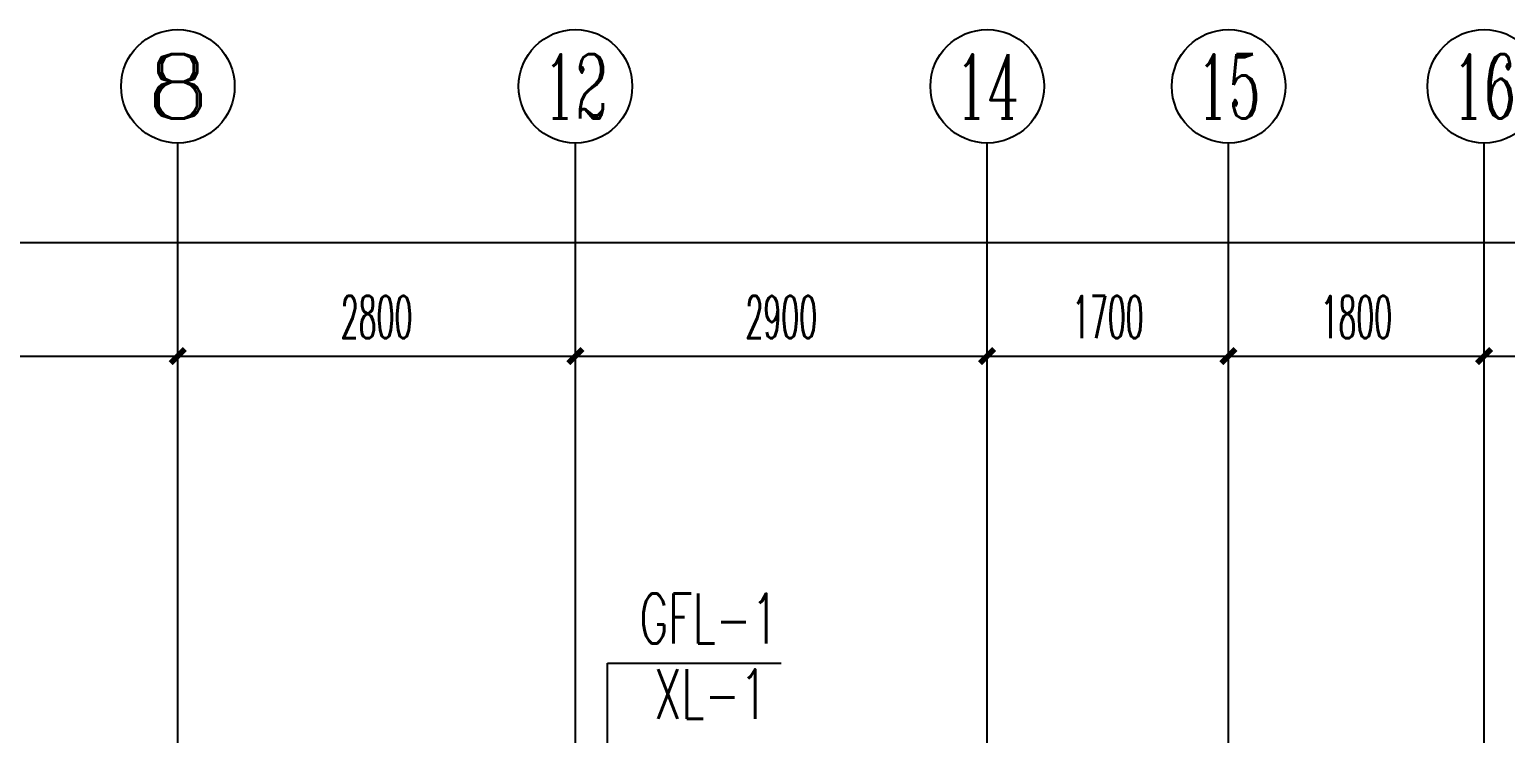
# Model space of a CAD drawing. Extents: x 27938 to 1507990, y 110129 to 923079.
# Drawn here: x 837972 to 848367, y 298602 to 303560 of the extents above; entities that cross this region are included whole.
import ezdxf
from ezdxf.enums import TextEntityAlignment as Align

# ---------------------------------------------------------------- set-up
doc = ezdxf.new("R2010")
doc.units = 0
doc.header["$LTSCALE"] = 1000
doc.header["$MEASUREMENT"] = 0
doc.linetypes.add('DOTE', pattern=[2.42, 2, -0.2, 0.02, -0.2])
for name, color, linetype in [('----建筑底图', 8, 'Continuous'), ('AXIS', 3, 'Continuous'), ('AXIS_TEXT', 7, 'Continuous'), ('DIM_不分区消火栓', 1, 'Continuous'), ('DIM_管井排水', 5, 'Continuous'), ('DOTE', 1, 'Continuous')]:
    doc.layers.add(name, color=color, linetype=linetype)
doc.styles.add('_TCH_AXIS', font='COMPLEX', dxfattribs={"bigfont": 'GBCBIG'})
doc.styles.add('_TCH_DIM_T3', font='SIMPLEX.shx', dxfattribs={"width": 0.494118, "bigfont": 'GBCBIG.shx'})
doc.styles.add('_TWT_SERIAL', font='SIMPLEX', dxfattribs={"width": 0.8, "height": 3.5, "bigfont": 'HZTXT'})
doc.styles.add('COMPLEX', font='COMPLEX')
doc.dimstyles.new('_TCH_ARCH&&100', dxfattribs={"dimtxt": 297.5, "dimasz": 100, "dimexe": 250, "dimexo": 300, "dimgap": 126.25, "dimtad": 1, "dimdec": 0, "dimzin": 0, "dimdsep": 46, "dimtxsty": '_TCH_DIM_T3', "dimblk": 'ARCHTICK', "dimcen": 0.09, "dimclrt": 4, "dimazin": 2, "dimtfac": 1, "dimtdec": 0, "dimtix": 1, "dimtmove": 2, "dimatfit": 3, "dimfxl": 100, "dimtolj": 1, "dimtzin": 0, "dimarcsym": 0})

# ---------------------------------------------------------------- blocks, each defined once
blk = doc.blocks.new('_ArchTick')
at = {"color": 0, "linetype": 'ByBlock', "const_width": 0.4}
blk.add_lwpolyline([(-0.5, -0.5), (0.5, 0.5)], dxfattribs=at)
blk = doc.blocks.new('*D1199')
at = {"layer": 'AXIS', "color": 0, "lineweight": -2}
for p, q in [((13602, -14350), (13602, -11100)), ((65002, -14350), (65002, -11100)), ((13602, -11350), (65002, -11350))]:
    blk.add_line(p, q, dxfattribs=at)
at = {"layer": 'Defpoints', "color": 0}
for p in [(65002, -11350), (13602, -14650), (65002, -14650)]:
    blk.add_point(p, dxfattribs=at)
at = {"layer": 'AXIS', "color": 0, "lineweight": -2, "xscale": 100, "yscale": 100, "zscale": 100, "rotation": 180}
blk.add_blockref('_ArchTick', (13602, -11350), dxfattribs=at)
at = {"layer": 'AXIS', "color": 0, "lineweight": -2, "xscale": 100, "yscale": 100, "zscale": 100}
blk.add_blockref('_ArchTick', (65002, -11350), dxfattribs=at)
at = {"layer": 'AXIS', "color": 4, "insert": (39302, -11075), "char_height": 297.5, "attachment_point": 5, "style": '_TCH_DIM_T3'}
blk.add_mtext('\\A1;51400', dxfattribs=at)
blk = doc.blocks.new('*D1205')
at = {"layer": 'AXIS', "color": 0, "lineweight": -2}
for p, q in [((22502, -14350), (22502, -11900)), ((25402, -14350), (25402, -11900)), ((22502, -12150), (25402, -12150))]:
    blk.add_line(p, q, dxfattribs=at)
at = {"layer": 'Defpoints', "color": 0}
for p in [(25402, -12150), (22502, -14650), (25402, -14650)]:
    blk.add_point(p, dxfattribs=at)
at = {"layer": 'AXIS', "color": 0, "lineweight": -2, "xscale": 100, "yscale": 100, "zscale": 100, "rotation": 180}
blk.add_blockref('_ArchTick', (22502, -12150), dxfattribs=at)
at = {"layer": 'AXIS', "color": 0, "lineweight": -2, "xscale": 100, "yscale": 100, "zscale": 100}
blk.add_blockref('_ArchTick', (25402, -12150), dxfattribs=at)
at = {"layer": 'AXIS', "color": 4, "insert": (23952, -11875), "char_height": 297.5, "attachment_point": 5, "style": '_TCH_DIM_T3'}
blk.add_mtext('\\A1;2900', dxfattribs=at)
blk = doc.blocks.new('*D1206')
at = {"layer": 'AXIS', "color": 0, "lineweight": -2}
for p, q in [((25402, -14350), (25402, -11900)), ((28202, -14350), (28202, -11900)), ((25402, -12150), (28202, -12150))]:
    blk.add_line(p, q, dxfattribs=at)
at = {"layer": 'Defpoints', "color": 0}
for p in [(28202, -12150), (25402, -14650), (28202, -14650)]:
    blk.add_point(p, dxfattribs=at)
at = {"layer": 'AXIS', "color": 0, "lineweight": -2, "xscale": 100, "yscale": 100, "zscale": 100, "rotation": 180}
blk.add_blockref('_ArchTick', (25402, -12150), dxfattribs=at)
at = {"layer": 'AXIS', "color": 0, "lineweight": -2, "xscale": 100, "yscale": 100, "zscale": 100}
blk.add_blockref('_ArchTick', (28202, -12150), dxfattribs=at)
at = {"layer": 'AXIS', "color": 4, "insert": (26802, -11875), "char_height": 297.5, "attachment_point": 5, "style": '_TCH_DIM_T3'}
blk.add_mtext('\\A1;2800', dxfattribs=at)
blk = doc.blocks.new('*D1207')
at = {"layer": 'AXIS', "color": 0, "lineweight": -2}
for p, q in [((28202, -14350), (28202, -11900)), ((31102, -14350), (31102, -11900)), ((28202, -12150), (31102, -12150))]:
    blk.add_line(p, q, dxfattribs=at)
at = {"layer": 'Defpoints', "color": 0}
for p in [(31102, -12150), (28202, -14650), (31102, -14650)]:
    blk.add_point(p, dxfattribs=at)
at = {"layer": 'AXIS', "color": 0, "lineweight": -2, "xscale": 100, "yscale": 100, "zscale": 100, "rotation": 180}
blk.add_blockref('_ArchTick', (28202, -12150), dxfattribs=at)
at = {"layer": 'AXIS', "color": 0, "lineweight": -2, "xscale": 100, "yscale": 100, "zscale": 100}
blk.add_blockref('_ArchTick', (31102, -12150), dxfattribs=at)
at = {"layer": 'AXIS', "color": 4, "insert": (29652, -11875), "char_height": 297.5, "attachment_point": 5, "style": '_TCH_DIM_T3'}
blk.add_mtext('\\A1;2900', dxfattribs=at)
blk = doc.blocks.new('*D1208')
at = {"layer": 'AXIS', "color": 0, "lineweight": -2}
for p, q in [((31102, -14350), (31102, -11900)), ((32802, -14350), (32802, -11900)), ((31102, -12150), (32802, -12150))]:
    blk.add_line(p, q, dxfattribs=at)
at = {"layer": 'Defpoints', "color": 0}
for p in [(32802, -12150), (31102, -14650), (32802, -14650)]:
    blk.add_point(p, dxfattribs=at)
at = {"layer": 'AXIS', "color": 0, "lineweight": -2, "xscale": 100, "yscale": 100, "zscale": 100, "rotation": 180}
blk.add_blockref('_ArchTick', (31102, -12150), dxfattribs=at)
at = {"layer": 'AXIS', "color": 0, "lineweight": -2, "xscale": 100, "yscale": 100, "zscale": 100}
blk.add_blockref('_ArchTick', (32802, -12150), dxfattribs=at)
at = {"layer": 'AXIS', "color": 4, "insert": (31952, -11875), "char_height": 297.5, "attachment_point": 5, "style": '_TCH_DIM_T3'}
blk.add_mtext('\\A1;1700', dxfattribs=at)
blk = doc.blocks.new('*D1209')
at = {"layer": 'AXIS', "color": 0, "lineweight": -2}
for p, q in [((32802, -14350), (32802, -11900)), ((34602, -14350), (34602, -11900)), ((32802, -12150), (34602, -12150))]:
    blk.add_line(p, q, dxfattribs=at)
at = {"layer": 'Defpoints', "color": 0}
for p in [(34602, -12150), (32802, -14650), (34602, -14650)]:
    blk.add_point(p, dxfattribs=at)
at = {"layer": 'AXIS', "color": 0, "lineweight": -2, "xscale": 100, "yscale": 100, "zscale": 100, "rotation": 180}
blk.add_blockref('_ArchTick', (32802, -12150), dxfattribs=at)
at = {"layer": 'AXIS', "color": 0, "lineweight": -2, "xscale": 100, "yscale": 100, "zscale": 100}
blk.add_blockref('_ArchTick', (34602, -12150), dxfattribs=at)
at = {"layer": 'AXIS', "color": 4, "insert": (33702, -11875), "char_height": 297.5, "attachment_point": 5, "style": '_TCH_DIM_T3'}
blk.add_mtext('\\A1;1800', dxfattribs=at)
blk = doc.blocks.new('*D1210')
at = {"layer": 'AXIS', "color": 0, "lineweight": -2}
for p, q in [((34602, -14350), (34602, -11900)), ((37502, -14350), (37502, -11900)), ((34602, -12150), (37502, -12150))]:
    blk.add_line(p, q, dxfattribs=at)
at = {"layer": 'Defpoints', "color": 0}
for p in [(37502, -12150), (34602, -14650), (37502, -14650)]:
    blk.add_point(p, dxfattribs=at)
at = {"layer": 'AXIS', "color": 0, "lineweight": -2, "xscale": 100, "yscale": 100, "zscale": 100, "rotation": 180}
blk.add_blockref('_ArchTick', (34602, -12150), dxfattribs=at)
at = {"layer": 'AXIS', "color": 0, "lineweight": -2, "xscale": 100, "yscale": 100, "zscale": 100}
blk.add_blockref('_ArchTick', (37502, -12150), dxfattribs=at)
at = {"layer": 'AXIS', "color": 4, "insert": (36052, -11875), "char_height": 297.5, "attachment_point": 5, "style": '_TCH_DIM_T3'}
blk.add_mtext('\\A1;2900', dxfattribs=at)
blk = doc.blocks.new('_AXISO')
at = {"color": 0}
blk.add_circle((0, 0), 0.5, dxfattribs=at)
at = {"layer": 'AXIS_TEXT', "color": 0, "style": 'COMPLEX', "width": 1.041667}
blk.add_attdef('A', text='', height=0.56, dxfattribs=at).set_placement((-0.25, -0.28), (0.25, -0.28), align=Align.FIT)
blk = doc.blocks.new('A$C1B43746D')
at = {"layer": 'AXIS', "color": 8}
for p, q in [((25402.5, -14649.8), (25402.5, -10649.8)), ((28202.5, -14649.8), (28202.5, -10649.8)), ((31102.5, -14649.8), (31102.5, -10649.8)), ((32802.5, -14649.8), (32802.5, -10649.8)), ((34602.5, -14649.8), (34602.5, -10649.8))]:
    blk.add_line(p, q, dxfattribs=at)
at = {"layer": 'DOTE', "color": 169, "linetype": 'DOTE', "ltscale": 0.3}
for p, q in [((25402.5, -20699.5), (25402.5, -14649.8)), ((28202.5, -20699.5), (28202.5, -14649.8)), ((31102.5, -20099.8), (31102.5, -14649.8)), ((32802.5, -22899.8), (32802.5, -14649.8)), ((34602.5, -22899.8), (34602.5, -14649.8))]:
    blk.add_line(p, q, dxfattribs=at)
at = {"layer": 'AXIS', "color": 8}
ref = blk.add_blockref('_AXISO', (25402.5, -10249.8), dxfattribs=dict(at, xscale=800, yscale=800, zscale=800))
ref.add_attrib('A', '8', dxfattribs={"layer": 'AXIS_TEXT', "color": 8, "ltscale": 0.5, "height": 452.5, "style": '_TCH_AXIS', "width": 1.5}).set_placement((25176.2, -10476.1), (25628.7, -10476.1), align=Align.FIT)
ref = blk.add_blockref('_AXISO', (28202.5, -10249.8), dxfattribs=dict(at, xscale=800, yscale=800, zscale=800))
ref.add_attrib('A', '12', dxfattribs={"layer": 'AXIS_TEXT', "color": 8, "ltscale": 0.5, "height": 452.55, "style": '_TCH_AXIS', "width": 0.724138}).set_placement((27976.2, -10476.1), (28428.7, -10476.1), align=Align.FIT)
ref = blk.add_blockref('_AXISO', (31102.5, -10249.8), dxfattribs=dict(at, xscale=800, yscale=800, zscale=800))
ref.add_attrib('A', '14', dxfattribs={"layer": 'AXIS_TEXT', "color": 8, "ltscale": 0.5, "height": 452.55, "style": '_TCH_AXIS', "width": 0.677419}).set_placement((30876.2, -10476.1), (31328.7, -10476.1), align=Align.FIT)
ref = blk.add_blockref('_AXISO', (32802.5, -10249.8), dxfattribs=dict(at, xscale=800, yscale=800, zscale=800))
ref.add_attrib('A', '15', dxfattribs={"layer": 'AXIS_TEXT', "color": 8, "ltscale": 0.5, "height": 452.55, "style": '_TCH_AXIS', "width": 0.724138}).set_placement((32576.2, -10476.1), (33028.7, -10476.1), align=Align.FIT)
ref = blk.add_blockref('_AXISO', (34602.5, -10249.8), dxfattribs=dict(at, xscale=800, yscale=800, zscale=800))
ref.add_attrib('A', '16', dxfattribs={"layer": 'AXIS_TEXT', "color": 8, "ltscale": 0.5, "height": 452.55, "style": '_TCH_AXIS', "width": 0.724138}).set_placement((34376.2, -10476.1), (34828.7, -10476.1), align=Align.FIT)
for p1, p2, distance, picture, middle in [((13602.5, -14649.8), (65002.5, -14649.8), 3300, '*D1199', (39302.5, -11074.8)), ((22502.5, -14649.8), (25402.5, -14649.8), 2500, '*D1205', (23952.5, -11874.8)), ((25402.5, -14649.8), (28202.5, -14649.8), 2500, '*D1206', (26802.5, -11874.8)), ((28202.5, -14649.8), (31102.5, -14649.8), 2500, '*D1207', (29652.5, -11874.8)), ((31102.5, -14649.8), (32802.5, -14649.8), 2500, '*D1208', (31952.5, -11874.8)), ((32802.5, -14649.8), (34602.5, -14649.8), 2500, '*D1209', (33702.5, -11874.8)), ((34602.5, -14649.8), (37502.5, -14649.8), 2500, '*D1210', (36052.5, -11874.8))]:
    dim = blk.add_aligned_dim(p1=p1, p2=p2, distance=distance, dimstyle='_TCH_ARCH&&100', dxfattribs=at)
    dim.commit()
    dim.dimension.update_dxf_attribs({"geometry": picture, "text_midpoint": middle})

msp = doc.modelspace()

# ---------------------------------------------------------------- block references
at = {"layer": '----建筑底图', "ltscale": 0.5}
msp.add_blockref('A$C1B43746D', (813614.1, 313410.2), dxfattribs=at)

# ---------------------------------------------------------------- next in the draw order: linework, layer by layer
at = {"layer": 'DIM_管井排水'}
for p, q in [((842041.6, 295335.4), (842041.6, 299097.1)), ((842041.6, 299097.1), (843265.9, 299097.1))]:
    msp.add_line(p, q, dxfattribs=at)

# ---------------------------------------------------------------- next in the draw order: texts
at = {"layer": 'DIM_不分区消火栓', "color": 7, "style": '_TWT_SERIAL', "width": 0.64}
msp.add_text('XL-1', height=350, dxfattribs=at).set_placement((842371.1, 298705.3))
at = {"layer": 'DIM_管井排水', "color": 7, "style": '_TWT_SERIAL', "width": 0.64}
msp.add_text('GFL-1', height=350, dxfattribs=at).set_placement((842267.9, 299237.1))

doc.saveas('drawing.dxf')
